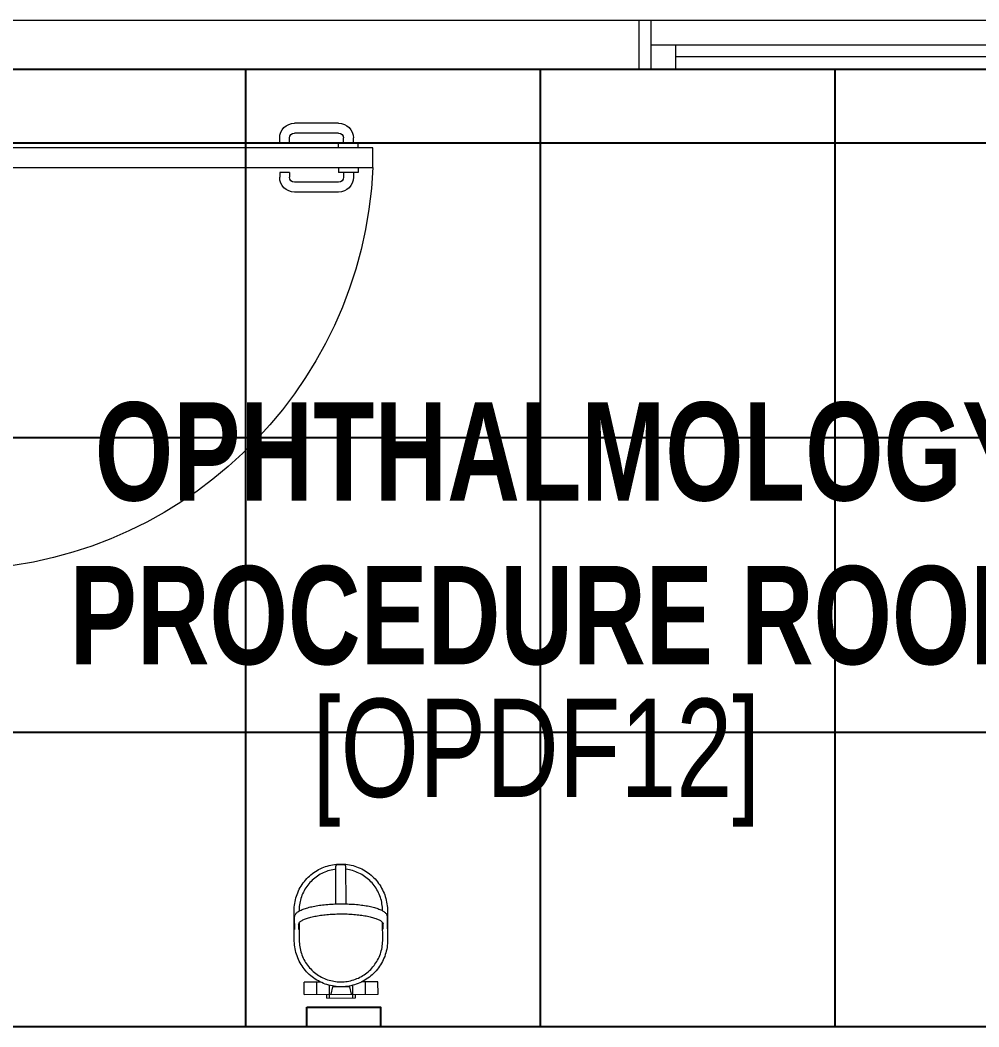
# Model space of a CAD drawing. Extents: x -509638 to 57327, y -29287 to 19916.
# Drawn here: x 16417 to 18369, y -4760 to -2710 of the extents above; entities that cross this region are included whole.
import ezdxf

# ---------------------------------------------------------------- set-up
doc = ezdxf.new("R2010")
doc.units = 0
doc.header["$LTSCALE"] = 0.25
doc.linetypes.add('DASHDOT', pattern=[25.4, 12.7, -6.35, 0, -6.35])
for name, color, linetype, lineweight in [('01-First Floor$0$72_EGR_BASE_TEXT', 252, 'Continuous', 5), ('01-First Floor$0$Aluminum', 251, 'Continuous', 5), ('01-First Floor$0$LOADING', 253, 'Continuous', 5), ('01-First Floor$0$Walls', 251, 'Continuous', 5), ('01-First Floor$0$Wooden Joinery', 251, 'Continuous', 5), ('E-LITE-CLNG-CNDT', 6, 'DASHDOT', 35)]:
    doc.layers.add(name, color=color, linetype=linetype, lineweight=lineweight)
doc.layers.add('01-First Floor$0$FALSE CEILING', color=251, linetype='Continuous')
doc.styles.add('01-First Floor$0$X3G_ENTITY_9EC9', font='swisscl.ttf', dxfattribs={"height": 0.2})
doc.styles.add('01-First Floor$0$X3G_ENTITY_9F38', font='swisscl.ttf', dxfattribs={"height": 0.2})

# ---------------------------------------------------------------- blocks, each defined once
blk = doc.blocks.new('01-First Floor$0$A$C72370EFE')
at = {"layer": '01-First Floor$0$Wooden Joinery'}
for p, q in [((-0.01, -0.04), (-0.02, -0.04)), ((-0.01, -0.03), (-0.01, -0.07)), ((0, -0.03), (-0.01, -0.03)), ((0.04, -0.03), (0.05, -0.03)), ((0.05, -0.03), (0.05, -0.07)), ((0.05, -0.04), (0.06, -0.04)), ((-0.01, -0.06), (-0.02, -0.06)), ((0.05, -0.06), (0.06, -0.06)), ((-0.05, -0.07), (-0.05, -0.16)), ((-0.03, -0.07), (-0.03, -0.16)), ((0, -0.07), (-0.01, -0.07)), ((0.04, -0.07), (0.05, -0.07)), ((0.07, -0.07), (0.07, -0.16)), ((0.09, -0.07), (0.09, -0.16)), ((-0.01, -0.17), (-0.02, -0.17)), ((-0.01, -0.17), (-0.01, -0.19)), ((0.05, -0.17), (0.06, -0.17)), ((0.05, -0.17), (0.05, -0.19)), ((-0.01, -0.19), (-0.02, -0.19)), ((0.05, -0.19), (0.06, -0.19))]:
    blk.add_line(p, q, dxfattribs=at)
for centre, radius, start, end in [((-0.02, -0.07), 0.03, 90, 180), ((0.06, -0.07), 0.03, 0, 90), ((-0.02, -0.07), 0.01, 90, 180), ((0.06, -0.07), 0.01, 0, 90), ((-0.02, -0.16), 0.03, 180, 270), ((-0.02, -0.16), 0.01, 180, 270), ((0.06, -0.16), 0.01, 270, 0), ((0.06, -0.16), 0.03, 270, 0)]:
    blk.add_arc(centre, radius, start, end, dxfattribs=at)
blk = doc.blocks.new('01-First Floor$0$A$C5DAD61B4')
at = {"layer": '01-First Floor$0$Wooden Joinery'}
for points in [[(80, 959.1), (80, 969.1), (10, 979.1), (10, 959.1)], [(940, 959.1), (940, 969.1), (1010, 979.1), (1010, 959.1)], [(70, 859.1), (70, 849.1), (0, 839.1), (0, 859.1)], [(120, 859.1), (120, 0), (80, 0), (80, 859.1)], [(950, 859.1), (950, 849.1), (1020, 839.1), (1020, 859.1)]]:
    blk.add_lwpolyline(points, close=True, dxfattribs=at)
for points in [[(45, 859.1), (45, 959.1), (20, 959.1), (20, 859.1), (45, 859.1)], [(45, 859.1), (80, 859.1), (80, 899.1), (90, 899.1), (90, 959.1), (45, 959.1), (45, 859.1)], [(975, 859.1), (940, 859.1), (940, 899.1), (930, 899.1), (930, 959.1), (975, 959.1), (975, 859.1)], [(975, 859.1), (975, 959.1), (1000, 959.1), (1000, 859.1), (975, 859.1)]]:
    blk.add_lwpolyline(points, dxfattribs=at)
blk.add_arc((80, 859.1), 860, 272.666, 0, dxfattribs=at)
at = {"layer": '01-First Floor$0$Wooden Joinery', "xscale": 999.9999999998854, "yscale": 999.9999999998854, "zscale": 999.9999999998854, "rotation": 180}
blk.add_blockref('01-First Floor$0$A$C72370EFE', (120, 0), dxfattribs=at)
blk = doc.blocks.new('01-First Floor$0$ME12818-P')
for p, q in [((-0.0262, 0.1712), (0.0316, 0.1712)), ((-0.0262, 0.1712), (-0.0262, 0.1635)), ((-0.0212, 0.1712), (-0.0212, 0.145)), ((0.0266, 0.1712), (0.0266, 0.145)), ((0.0316, 0.1712), (0.0316, 0.1635)), ((-0.0723, 0.1635), (0.0777, 0.1635)), ((-0.0723, 0.1635), (-0.0723, 0.1385)), ((-0.0468, 0.1635), (-0.0468, 0.1385)), ((-0.0148, 0.1485), (-0.0184, 0.1635)), ((0.0202, 0.1485), (-0.0148, 0.1485)), ((-0.0123, 0.1485), (-0.0123, 0.1471)), ((0.0177, 0.1471), (0.0177, 0.1485)), ((0.0238, 0.1635), (0.0202, 0.1485)), ((0.0521, 0.1635), (0.0521, 0.1385)), ((0.0777, 0.1635), (0.0777, 0.1385)), ((-0.0389, 0.1385), (-0.0723, 0.1385)), ((0.0777, 0.1385), (0.0442, 0.1385)), ((-0.0923, 0.0534), (-0.0923, -0.0066)), ((-0.0823, 0.018), (-0.0823, 0.0534)), ((0.0877, 0.0534), (0.0877, 0.018)), ((0.0977, -0.0066), (0.0977, 0.0534)), ((-0.0913, 0.0311), (-0.0913, 0.0053)), ((-0.0833, 0.0208), (-0.0833, 0.0311)), ((0.0887, 0.0311), (0.0887, 0.0208)), ((0.0967, 0.0053), (0.0967, 0.0311)), ((-0.0823, -0.0066), (-0.0823, -0.006)), ((0.0877, -0.0061), (0.0877, -0.0066)), ((-0.0053, -0.0205), (0.0107, -0.0205)), ((-0.0053, -0.0996), (-0.0058, -0.0996)), ((0.0107, -0.0996), (-0.0053, -0.0996)), ((0.0111, -0.0996), (0.0107, -0.0996))]:
    blk.add_line(p, q)
at = {"flags": 128}
for points in [[(0.0977, 0.0534), (0.0976, 0.0572), (0.0974, 0.061), (0.097, 0.0648), (0.0965, 0.0685), (0.0958, 0.0723), (0.095, 0.076), (0.094, 0.0796), (0.0929, 0.0833), (0.0916, 0.0869), (0.0902, 0.0904), (0.0886, 0.0939), (0.087, 0.0973), (0.0851, 0.1006), (0.0832, 0.1038), (0.0811, 0.107), (0.0789, 0.1101), (0.0766, 0.1131), (0.0741, 0.116), (0.0716, 0.1188), (0.0689, 0.1215), (0.0661, 0.1241), (0.0632, 0.1266), (0.0602, 0.129), (0.0572, 0.1312), (0.054, 0.1333), (0.0508, 0.1353), (0.0475, 0.1372), (0.0441, 0.1389), (0.0406, 0.1405), (0.0371, 0.1419), (0.0335, 0.1432), (0.0299, 0.1444), (0.0263, 0.1454), (0.0226, 0.1463), (0.0188, 0.147), (0.0151, 0.1476), (0.0113, 0.148), (0.0075, 0.1483), (0.0037, 0.1484), (-0.0001, 0.1483), (-0.0039, 0.1482), (-0.0077, 0.1478), (-0.0114, 0.1473), (-0.0152, 0.1467), (-0.0189, 0.1459), (-0.0226, 0.145), (-0.0262, 0.1439), (-0.0298, 0.1427), (-0.0334, 0.1413), (-0.0368, 0.1398), (-0.0403, 0.1381), (-0.0436, 0.1363), (-0.0469, 0.1344), (-0.0501, 0.1324), (-0.0532, 0.1302), (-0.0562, 0.1279), (-0.0592, 0.1255), (-0.062, 0.1229), (-0.0647, 0.1203), (-0.0674, 0.1176), (-0.0699, 0.1147), (-0.0723, 0.1118), (-0.0745, 0.1087), (-0.0767, 0.1056), (-0.0787, 0.1024), (-0.0806, 0.0991), (-0.0824, 0.0957), (-0.084, 0.0923), (-0.0855, 0.0888), (-0.0868, 0.0852), (-0.088, 0.0816), (-0.0891, 0.078), (-0.09, 0.0743), (-0.0907, 0.0705), (-0.0914, 0.0668), (-0.0918, 0.063), (-0.0921, 0.0592), (-0.0923, 0.0554), (-0.0923, 0.0534)], [(-0.0823, 0.0534), (-0.0822, 0.0568), (-0.082, 0.0602), (-0.0817, 0.0636), (-0.0812, 0.0669), (-0.0806, 0.0703), (-0.0799, 0.0736), (-0.079, 0.0769), (-0.078, 0.0801), (-0.0769, 0.0833), (-0.0756, 0.0865), (-0.0742, 0.0896), (-0.0727, 0.0926), (-0.0711, 0.0956), (-0.0693, 0.0985), (-0.0675, 0.1014), (-0.0655, 0.1041), (-0.0634, 0.1068), (-0.0612, 0.1094), (-0.0589, 0.1119), (-0.0565, 0.1144), (-0.054, 0.1167), (-0.0515, 0.1189), (-0.0488, 0.121), (-0.0461, 0.123), (-0.0432, 0.1249), (-0.0403, 0.1267), (-0.0374, 0.1284), (-0.0343, 0.1299), (-0.0313, 0.1313), (-0.0281, 0.1326), (-0.0249, 0.1338), (-0.0217, 0.1348), (-0.0184, 0.1357), (-0.0151, 0.1365), (-0.0118, 0.1371), (-0.0084, 0.1377), (-0.005, 0.138), (-0.0016, 0.1383), (0.0018, 0.1384), (0.0052, 0.1383), (0.0086, 0.1382), (0.012, 0.1379), (0.0153, 0.1374), (0.0187, 0.1369), (0.022, 0.1362), (0.0253, 0.1353), (0.0286, 0.1344), (0.0318, 0.1333), (0.0349, 0.132), (0.0381, 0.1307), (0.0411, 0.1292), (0.0441, 0.1276), (0.0471, 0.1259), (0.0499, 0.1241), (0.0527, 0.1221), (0.0554, 0.1201), (0.058, 0.1179), (0.0606, 0.1156), (0.063, 0.1133), (0.0654, 0.1108), (0.0676, 0.1082), (0.0698, 0.1056), (0.0718, 0.1029), (0.0737, 0.1001), (0.0755, 0.0972), (0.0772, 0.0943), (0.0788, 0.0912), (0.0803, 0.0882), (0.0816, 0.085), (0.0828, 0.0819), (0.0839, 0.0786), (0.0848, 0.0754), (0.0856, 0.0721), (0.0863, 0.0687), (0.0868, 0.0654), (0.0873, 0.062), (0.0875, 0.0586), (0.0877, 0.0552), (0.0877, 0.0534)], [(-0.0833, 0.0208), (-0.0833, 0.0202), (-0.0831, 0.0195), (-0.0829, 0.0189), (-0.0825, 0.0182), (-0.082, 0.0175), (-0.0813, 0.0167), (-0.0805, 0.016), (-0.0796, 0.0152), (-0.0785, 0.0144), (-0.0773, 0.0136), (-0.076, 0.0128), (-0.0745, 0.012), (-0.0729, 0.0113), (-0.0711, 0.0105), (-0.0692, 0.0098), (-0.0672, 0.009), (-0.0651, 0.0083), (-0.0629, 0.0077), (-0.0606, 0.007), (-0.0581, 0.0064), (-0.0556, 0.0057), (-0.053, 0.0052), (-0.0502, 0.0046), (-0.0474, 0.0041), (-0.0445, 0.0036), (-0.0416, 0.0031), (-0.0385, 0.0027), (-0.0354, 0.0022), (-0.0322, 0.0019), (-0.029, 0.0015), (-0.0257, 0.0012), (-0.0224, 0.0009), (-0.019, 0.0007), (-0.0156, 0.0005), (-0.0122, 0.0003), (-0.0087, 0.0002), (-0.0052, 0.0001), (-0.0017, 0), (0.0017, 0), (0.0052, 0), (0.0087, 0), (0.0122, 0.0001), (0.0157, 0.0002), (0.0191, 0.0004), (0.0226, 0.0006), (0.026, 0.0008), (0.0293, 0.0011), (0.0326, 0.0014), (0.0359, 0.0017), (0.0391, 0.002), (0.0422, 0.0024), (0.0453, 0.0029), (0.0483, 0.0033), (0.0513, 0.0038), (0.0541, 0.0043), (0.0569, 0.0049), (0.0596, 0.0054), (0.0622, 0.006), (0.0647, 0.0067), (0.067, 0.0073), (0.0693, 0.008), (0.0715, 0.0087), (0.0736, 0.0094), (0.0755, 0.0101), (0.0773, 0.0109), (0.079, 0.0116), (0.0806, 0.0124), (0.082, 0.0132), (0.0833, 0.014), (0.0844, 0.0147), (0.0854, 0.0155), (0.0863, 0.0163), (0.087, 0.0171), (0.0876, 0.0178), (0.0881, 0.0185), (0.0884, 0.0192), (0.0886, 0.0198), (0.0887, 0.0204), (0.0887, 0.0208)], [(-0.0913, 0.0053), (-0.0912, 0.004), (-0.0909, 0.0028), (-0.0905, 0.0016), (-0.0898, 0.0005), (-0.089, -0.0007), (-0.0881, -0.0017), (-0.0871, -0.0028), (-0.0859, -0.0038), (-0.0845, -0.0047), (-0.0831, -0.0057), (-0.0815, -0.0066), (-0.0798, -0.0075), (-0.078, -0.0083), (-0.076, -0.0092), (-0.0739, -0.01), (-0.0718, -0.0108), (-0.0695, -0.0116), (-0.067, -0.0123), (-0.0645, -0.013), (-0.0619, -0.0137), (-0.0592, -0.0144), (-0.0563, -0.015), (-0.0534, -0.0156), (-0.0504, -0.0162), (-0.0473, -0.0167), (-0.0442, -0.0172), (-0.0409, -0.0177), (-0.0376, -0.0181), (-0.0343, -0.0185), (-0.0308, -0.0189), (-0.0274, -0.0192), (-0.0238, -0.0195), (-0.0203, -0.0198), (-0.0167, -0.02), (-0.013, -0.0202), (-0.0094, -0.0203), (-0.0057, -0.0204), (-0.002, -0.0205), (0.0017, -0.0205), (0.0054, -0.0205), (0.0091, -0.0204), (0.0128, -0.0204), (0.0164, -0.0202), (0.0201, -0.0201), (0.0237, -0.0199), (0.0273, -0.0196), (0.0309, -0.0194), (0.0344, -0.0191), (0.0378, -0.0187), (0.0412, -0.0183), (0.0446, -0.0179), (0.0478, -0.0175), (0.051, -0.017), (0.0542, -0.0165), (0.0572, -0.0159), (0.0602, -0.0153), (0.063, -0.0147), (0.0658, -0.0141), (0.0685, -0.0134), (0.0711, -0.0127), (0.0735, -0.012), (0.0759, -0.0112), (0.0782, -0.0104), (0.0803, -0.0096), (0.0823, -0.0088), (0.0842, -0.008), (0.086, -0.0071), (0.0876, -0.0062), (0.0892, -0.0052), (0.0906, -0.0043), (0.0918, -0.0033), (0.093, -0.0023), (0.094, -0.0012), (0.0948, -0.0002), (0.0955, 0.001), (0.0961, 0.0022), (0.0965, 0.0034), (0.0967, 0.0046), (0.0967, 0.0053)], [(-0.0923, -0.0066), (-0.0922, -0.0104), (-0.092, -0.0142), (-0.0916, -0.018), (-0.0911, -0.0217), (-0.0904, -0.0255), (-0.0896, -0.0292), (-0.0886, -0.0329), (-0.0875, -0.0365), (-0.0862, -0.0401), (-0.0848, -0.0436), (-0.0833, -0.0471), (-0.0816, -0.0505), (-0.0797, -0.0538), (-0.0778, -0.0571), (-0.0757, -0.0603), (-0.0735, -0.0633), (-0.0712, -0.0663), (-0.0687, -0.0693), (-0.0662, -0.0721), (-0.0635, -0.0748), (-0.0607, -0.0774), (-0.0578, -0.0798), (-0.0549, -0.0822), (-0.0518, -0.0844), (-0.0486, -0.0866), (-0.0454, -0.0885), (-0.0421, -0.0904), (-0.0387, -0.0921), (-0.0352, -0.0937), (-0.0317, -0.0952), (-0.0282, -0.0965), (-0.0245, -0.0976), (-0.0209, -0.0986), (-0.0172, -0.0995), (-0.0135, -0.1002), (-0.0097, -0.1008), (-0.0059, -0.1012), (-0.0021, -0.1015), (0.0017, -0.1016), (0.0055, -0.1016), (0.0093, -0.1014), (0.013, -0.101), (0.0168, -0.1006), (0.0206, -0.0999), (0.0243, -0.0991), (0.028, -0.0982), (0.0316, -0.0971), (0.0352, -0.0959), (0.0387, -0.0945), (0.0422, -0.093), (0.0456, -0.0913), (0.049, -0.0896), (0.0523, -0.0876), (0.0555, -0.0856), (0.0586, -0.0834), (0.0616, -0.0811), (0.0646, -0.0787), (0.0674, -0.0762), (0.0701, -0.0735), (0.0727, -0.0708), (0.0753, -0.0679), (0.0776, -0.065), (0.0799, -0.0619), (0.0821, -0.0588), (0.0841, -0.0556), (0.086, -0.0523), (0.0878, -0.0489), (0.0894, -0.0455), (0.0909, -0.042), (0.0922, -0.0384), (0.0934, -0.0348), (0.0945, -0.0312), (0.0954, -0.0275), (0.0961, -0.0238), (0.0967, -0.02), (0.0972, -0.0162), (0.0975, -0.0125), (0.0977, -0.0087), (0.0977, -0.0066)], [(-0.0073, -0.091), (-0.0099, -0.0907), (-0.0133, -0.0901), (-0.0166, -0.0894), (-0.0199, -0.0886), (-0.0232, -0.0876), (-0.0264, -0.0865), (-0.0296, -0.0853), (-0.0327, -0.0839), (-0.0357, -0.0824), (-0.0387, -0.0808), (-0.0417, -0.0791), (-0.0445, -0.0773), (-0.0473, -0.0753), (-0.05, -0.0733), (-0.0527, -0.0711), (-0.0552, -0.0689), (-0.0576, -0.0665), (-0.06, -0.064), (-0.0622, -0.0615), (-0.0644, -0.0588), (-0.0664, -0.0561), (-0.0683, -0.0533), (-0.0701, -0.0504), (-0.0718, -0.0475), (-0.0734, -0.0445), (-0.0749, -0.0414), (-0.0762, -0.0383), (-0.0774, -0.0351), (-0.0785, -0.0319), (-0.0794, -0.0286), (-0.0802, -0.0253), (-0.0809, -0.022), (-0.0815, -0.0186), (-0.0819, -0.0152), (-0.0821, -0.0118), (-0.0823, -0.0084), (-0.0823, -0.0066)], [(-0.0073, -0.0204), (-0.0073, -0.0976)], [(0.0877, -0.0066), (0.0876, -0.01), (0.0874, -0.0134), (0.0871, -0.0168), (0.0866, -0.0202), (0.086, -0.0235), (0.0853, -0.0268), (0.0844, -0.0301), (0.0834, -0.0334), (0.0822, -0.0366), (0.081, -0.0397), (0.0796, -0.0428), (0.0781, -0.0459), (0.0765, -0.0488), (0.0747, -0.0518), (0.0728, -0.0546), (0.0709, -0.0574), (0.0688, -0.0601), (0.0666, -0.0627), (0.0643, -0.0652), (0.0619, -0.0676), (0.0594, -0.0699), (0.0569, -0.0721), (0.0542, -0.0742), (0.0514, -0.0762), (0.0486, -0.0781), (0.0457, -0.0799), (0.0428, -0.0816), (0.0397, -0.0831), (0.0366, -0.0845), (0.0335, -0.0858), (0.0303, -0.087), (0.0271, -0.088), (0.0238, -0.089), (0.0205, -0.0897), (0.0171, -0.0904), (0.0138, -0.0909), (0.0127, -0.091)], [(0.0127, -0.0976), (0.0127, -0.0204)], [(-0.0059, -0.0995), (-0.0062, -0.0994), (-0.0066, -0.0992), (-0.0069, -0.0989), (-0.0071, -0.0985), (-0.0073, -0.0981), (-0.0073, -0.0976)], [(0.0127, -0.0976), (0.0126, -0.0981), (0.0125, -0.0985), (0.0123, -0.0989), (0.0119, -0.0992), (0.0116, -0.0994), (0.0113, -0.0995)]]:
    blk.add_lwpolyline(points, dxfattribs=at)
for centre, major_axis, start_param, end_param in [((-0.0053, -0.02), (0.002, 0), 3.665191, 4.712389), ((0.0107, -0.02), (-0.002, 0), 1.570796, 2.617994)]:
    blk.add_ellipse(centre, major_axis=major_axis, ratio=0.262075, start_param=start_param, end_param=end_param)
blk = doc.blocks.new('01-First Floor$0$A$C37be4daf')
at = {"layer": '01-First Floor$0$Aluminum'}
for p, q in [((1416, 598.2), (216, 598.2)), ((241, 498.2), (241, 598.2)), ((291, 548.2), (291, 598.2)), ((1341, 548.2), (1341, 598.2)), ((1391, 498.2), (1391, 598.2)), ((291, 573.2), (1341, 573.2)), ((1391, 548.2), (241, 548.2)), ((1416, 498.2), (216, 498.2))]:
    blk.add_line(p, q, dxfattribs=at)
at = {"layer": '01-First Floor$0$Walls'}
for p, q in [((216, 498.2), (216, 598.2)), ((1416, 498.2), (1416, 598.2))]:
    blk.add_line(p, q, dxfattribs=at)
blk = doc.blocks.new('01-First Floor')
at = {"layer": '01-First Floor$0$FALSE CEILING', "linetype": 'Continuous'}
for p, q in [((16876, -4760), (16876, -2810)), ((16876, -4760), (16876, -2810)), ((17476, -4760), (17476, -2810)), ((17476, -4760), (17476, -2810)), ((18076, -4760), (18076, -2810)), ((18076, -4760), (18076, -2810)), ((16276, -2960), (20276, -2960)), ((16276, -2960), (20276, -2960)), ((16276, -3560), (20276, -3560)), ((16276, -3560), (20276, -3560)), ((16276, -4160), (20276, -4160)), ((16276, -4160), (20276, -4160))]:
    blk.add_line(p, q, dxfattribs=at)
at = {"layer": '01-First Floor$0$FALSE CEILING'}
blk.add_lwpolyline([(20276, -4760), (16276, -4760), (16276, -2810), (20276, -2810)], close=True, dxfattribs=at)
at = {"layer": '01-First Floor$0$FALSE CEILING', "extrusion": (4.6879e-08, -1.66552e-10, 1), "elevation": -0.1}
blk.add_lwpolyline([(17000.1, -4720), (17150.1, -4720), (17150.1, -4760), (17000.1, -4760)], close=True, dxfattribs=at)
at = {"layer": '01-First Floor$0$LOADING', "extrusion": (4.6879e-08, -1.66552e-10, 1), "elevation": -0.1}
blk.add_lwpolyline([(17000.1, -4720), (17150.1, -4720), (17150.1, -4760), (17000.1, -4760)], close=True, dxfattribs=at)
at = {"layer": '01-First Floor$0$Walls'}
for p, q in [((16176, -2710), (23315.6, -2710)), ((16276, -2810), (20276, -2810)), ((16276, -4760), (20276, -4760))]:
    blk.add_line(p, q, dxfattribs=at)
at = {"rotation": 180}
blk.add_blockref('01-First Floor$0$A$C37be4daf', (19092, -2211.8), dxfattribs=at)
at = {"layer": '01-First Floor$0$LOADING', "extrusion": (4.73306e-08, -1.44096e-21, 1), "xscale": -1000, "yscale": 999.9999999999999, "zscale": 999.9999999999999, "rotation": 180.2454464877884}
blk.add_blockref('01-First Floor$0$ME12818-P', (17066.9, -4530, -0.1), dxfattribs=at)
at = {"layer": '01-First Floor$0$Wooden Joinery', "xscale": -1, "rotation": 90}
blk.add_blockref('01-First Floor$0$A$C5DAD61B4', (17135.1, -2890), dxfattribs=at)
at = {"layer": '01-First Floor$0$72_EGR_BASE_TEXT', "insert": (17519.8, -3488.2, 0), "char_height": 200, "width": 2718.422, "attachment_point": 2, "style": '01-First Floor$0$X3G_ENTITY_9EC9'}
blk.add_mtext('{\\fSwis721 LtCn BT|b1|i0|c0|p34;OPHTHALMOLOGY PROCEDURE ROOM}', dxfattribs=at)
at = {"layer": '01-First Floor$0$72_EGR_BASE_TEXT', "insert": (17467.8, -4091.8, 0), "char_height": 200, "attachment_point": 2, "style": '01-First Floor$0$X3G_ENTITY_9F38'}
blk.add_mtext('[OPDF12]', dxfattribs=at)

msp = doc.modelspace()

# ---------------------------------------------------------------- block references
at = {"layer": 'E-LITE-CLNG-CNDT'}
msp.add_blockref('01-First Floor', (0, 0), dxfattribs=at)

doc.saveas('drawing.dxf')
